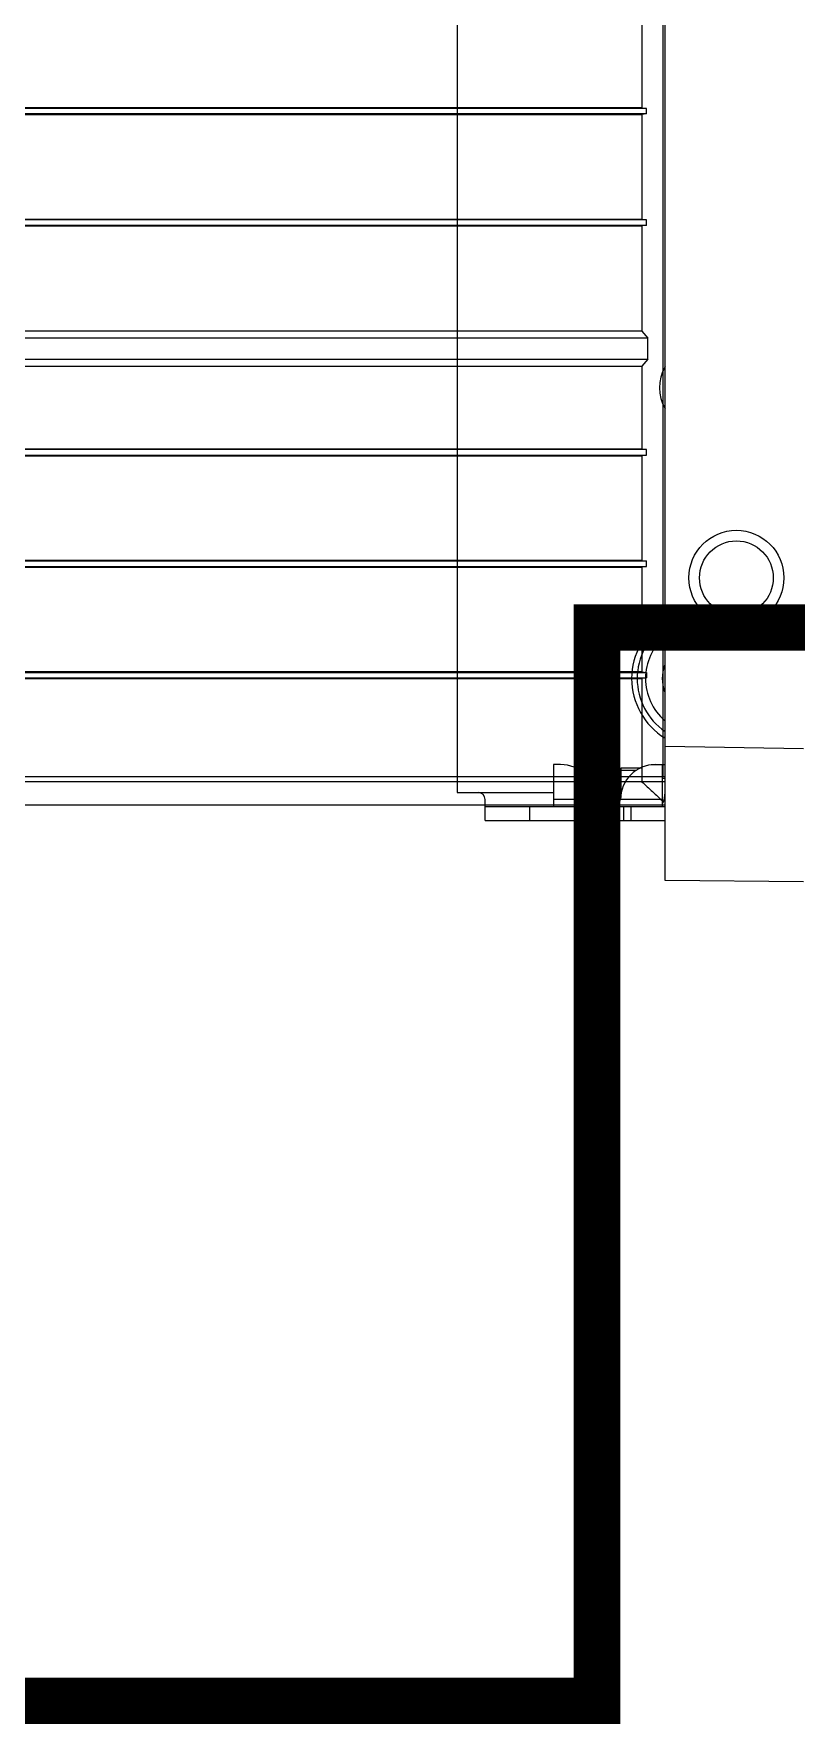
# Model space of a CAD drawing. Header units: millimetres. Extents: x 30557 to 235556, y -116603 to -73383.
# Drawn here: x 123755.2 to 123820.9, y -75303.8 to -75158.1 of the extents above; entities that cross this region are included whole.
import ezdxf

# ---------------------------------------------------------------- set-up
doc = ezdxf.new("R2010")
doc.units = ezdxf.units.MM

# ---------------------------------------------------------------- blocks, each defined once
blk = doc.blocks.new('1756-PA72')
at = {"linetype": 'Continuous'}
for p, q in [((8266.7, 5582.66), (8266.7, 5718.65)), ((8266.56, 5582.66), (8266.56, 5688.91)), ((8265.03, 5638.22), (8265.03, 5630.69)), ((8265.03, 5630.69), (8191.46, 5630.69)), ((8265.36, 5630.66), (8191.49, 5630.66)), ((8265.03, 5630.69), (8265.36, 5630.66)), ((8265.36, 5630.26), (8265.36, 5630.66)), ((8191.48, 5630.22), (8265.03, 5630.22)), ((8265.36, 5630.26), (8191.52, 5630.26)), ((8265.36, 5630.26), (8265.03, 5630.22)), ((8265.03, 5630.22), (8265.03, 5622.69)), ((8265.03, 5622.69), (8192.01, 5622.69)), ((8265.36, 5622.66), (8192.05, 5622.66)), ((8192.05, 5622.22), (8265.03, 5622.22)), ((8265.36, 5622.26), (8192.08, 5622.26)), ((8265.03, 5622.69), (8265.36, 5622.66)), ((8265.36, 5622.26), (8265.03, 5622.22)), ((8265.03, 5622.22), (8265.03, 5614.66)), ((8265.36, 5622.26), (8265.36, 5622.66)), ((8265.03, 5614.66), (8158.02, 5614.66)), ((8265.45, 5614.16), (8170.73, 5614.16)), ((8265.03, 5614.66), (8265.45, 5614.16)), ((8265.45, 5612.66), (8265.45, 5614.16)), ((8170.98, 5612.66), (8265.45, 5612.66)), ((8265.45, 5612.66), (8265.03, 5612.16)), ((8170.94, 5612.16), (8265.03, 5612.16)), ((8265.03, 5612.16), (8265.03, 5606.19)), ((8265.03, 5606.19), (8193.75, 5606.19)), ((8265.36, 5606.16), (8193.79, 5606.16)), ((8193.82, 5605.72), (8265.03, 5605.72)), ((8193.85, 5605.76), (8265.36, 5605.76)), ((8265.03, 5606.19), (8265.36, 5606.16)), ((8265.36, 5605.76), (8265.03, 5605.72)), ((8265.03, 5605.72), (8265.03, 5598.19)), ((8265.36, 5605.76), (8265.36, 5606.16)), ((8265.03, 5598.19), (8194.89, 5598.19)), ((8194.93, 5598.16), (8265.36, 5598.16)), ((8265.03, 5598.19), (8265.36, 5598.16)), ((8265.36, 5597.76), (8265.36, 5598.16)), ((8194.96, 5597.72), (8265.03, 5597.72)), ((8194.99, 5597.76), (8265.36, 5597.76)), ((8265.36, 5597.76), (8265.03, 5597.72)), ((8265.03, 5597.72), (8265.03, 5590.19)), ((8265.03, 5590.19), (8196.21, 5590.19)), ((8196.25, 5590.16), (8265.36, 5590.16)), ((8196.29, 5589.72), (8265.03, 5589.72)), ((8196.32, 5589.76), (8265.36, 5589.76)), ((8265.03, 5590.19), (8265.36, 5590.16)), ((8265.36, 5589.76), (8265.03, 5589.72)), ((8265.03, 5589.72), (8265.03, 5582.31)), ((8265.36, 5590.16), (8265.36, 5589.76)), ((8266.7, 5582.66), (8183.23, 5582.66)), ((8266.7, 5582.31), (8183.31, 5582.31)), ((8266.7, 5580.66), (8266.7, 5582.66)), ((8170.69, 5580.66), (8266.7, 5580.66))]:
    blk.add_line(p, q, dxfattribs=at)
blk.add_open_spline([(8265.03, 5582.31), (8265.28, 5582.07), (8265.79, 5581.6), (8266.31, 5581.13), (8266.56, 5580.89)], degree=3, knots=[0, 0, 0, 0, 0.500826, 1, 1, 1, 1], dxfattribs=at)
blk = doc.blocks.new('1756-A10-Z')
at = {"color": 7, "linetype": 'Continuous'}
for p, q in [((16.44, -136.82), (16.44, 8.71)), ((1.5, -74.38), (1.5, -130.51)), ((26.36, -127.37), (16.44, -127.2)), ((8.42, -128.5), (8.42, -131.51)), ((8.92, -128.5), (8.42, -128.5)), ((15.43, -128.5), (15.43, -128.55)), ((15.43, -128.5), (16.44, -128.5)), ((16.24, -131.51), (16.24, -128.5)), ((11.4, -128.75), (9.95, -128.75)), ((11.4, -130.82), (11.4, -128.75)), ((12.83, -129.5), (13.26, -129.5)), ((13.26, -128.75), (13.26, -130.82)), ((14.71, -128.75), (13.26, -128.75)), ((1.5, -130.51), (3.01, -130.51)), ((3.51, -132.51), (3.51, -131.01)), ((12.33, -131.51), (12.33, -130)), ((3.51, -131.51), (16.44, -131.51)), ((10.67, -131.51), (10.67, -132.51)), ((13.98, -131.51), (13.98, -132.51)), ((3.51, -132.51), (16.44, -132.51)), ((26.36, -136.91), (16.44, -136.82))]:
    blk.add_line(p, q, dxfattribs=at)
at = {"color": 9, "linetype": 'Continuous'}
for p, q in [((11.4, -128.92), (10.27, -128.92)), ((14.38, -128.92), (13.26, -128.92)), ((16.44, -129.5), (16.27, -129.5)), ((3.01, -130.51), (8.42, -130.51)), ((11.43, -131.01), (8.42, -131.01)), ((11.35, -130.51), (12.33, -130.51)), ((16.24, -131.01), (13.23, -131.01)), ((6.7, -131.51), (6.7, -132.51)), ((11.18, -131.51), (11.18, -132.51)), ((13.48, -132.51), (13.48, -131.51))]:
    blk.add_line(p, q, dxfattribs=at)
at = {"color": 7, "linetype": 'Continuous'}
for radius in [3.41, 2.65]:
    blk.add_circle((21.55, -115.09), radius, dxfattribs=at)
at = {"color": 9, "linetype": 'Continuous'}
for centre, radius, start, end in [((19.04, -101.44), 3.01, 150.182, 209.8761), ((19.04, -122.32), 5.01, 121.6787, 238.3051), ((19.04, -122.32), 4.61, 124.5428, 235.4572), ((19.04, -122.32), 4.01, 131.062, 228.938), ((19.04, -122.32), 2.81, 160.5312, 199.4885)]:
    blk.add_arc(centre, radius, start, end, dxfattribs=at)
at = {"color": 7, "linetype": 'Continuous'}
for centre, radius, start, end in [((8.92, -131.01), 2.51, 0, 90), ((15.74, -131.01), 2.51, 90, 180), ((12.83, -130), 0.501, 90, 180), ((3.01, -131.01), 0.501, 0, 90), ((11.93, -131.01), 0.501, 180, 240), ((12.73, -131.01), 0.501, 270, 0), ((14.43, -130.51), 2, 337.3162, 0)]:
    blk.add_arc(centre, radius, start, end, dxfattribs=at)

msp = doc.modelspace()

# ---------------------------------------------------------------- linework, layer by layer
at = {"color": 3, "const_width": 4}
msp.add_lwpolyline([(123835.95, -75209.27), (123803.75, -75209.27), (123803.75, -75301.76), (123615.38, -75301.76), (123615.38, -74882.89), (123834.87, -74882.89), (123834.87, -74830.3)], dxfattribs=at)

# ---------------------------------------------------------------- block references
at = {"xscale": 1.2, "yscale": 1.2, "zscale": 1.2}
msp.add_blockref('1756-A10-Z', (123789.9, -75066.88), dxfattribs=at)
at = {"linetype": 'Continuous', "xscale": 1.2, "yscale": 1.2, "zscale": 1.2}
msp.add_blockref('1756-PA72', (113889.58, -81921.33), dxfattribs=at)

doc.saveas('drawing.dxf')
